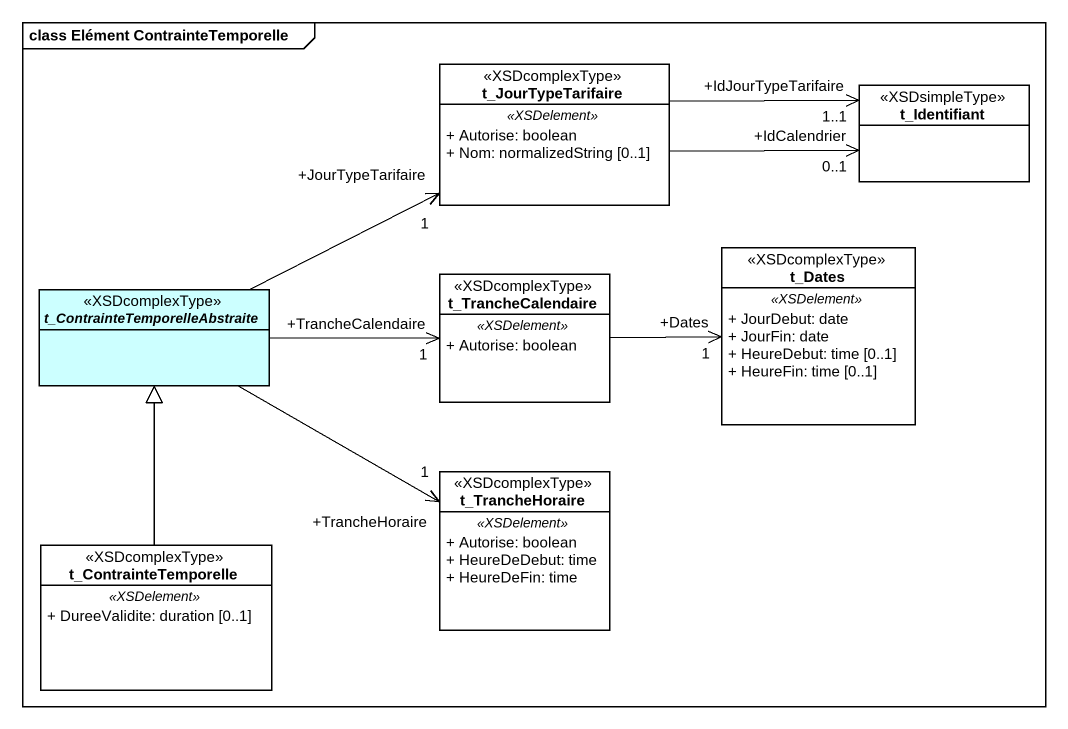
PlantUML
@startuml
mainframe class Elément ContrainteTemporelle
hide circle
hide empty members
skinparam classAttributeIconSize 0
class t_JourTypeTarifaire <<XSDcomplexType>> {
  .. <<XSDelement>> ..
  + Autorise: boolean
  + Nom: normalizedString [0..1]
}
class t_Identifiant <<XSDsimpleType>>
class t_Dates <<XSDcomplexType>> {
  .. <<XSDelement>> ..
  + JourDebut: date
  + JourFin: date
  + HeureDebut: time [0..1]
  + HeureFin: time [0..1]
}
abstract class "t_ContrainteTemporelleAbstraite" as t_ContrainteTemporelleAbstra <<XSDcomplexType>> #CCFFFF
class t_TrancheCalendaire <<XSDcomplexType>> {
  .. <<XSDelement>> ..
  + Autorise: boolean
}
class t_TrancheHoraire <<XSDcomplexType>> {
  .. <<XSDelement>> ..
  + Autorise: boolean
  + HeureDeDebut: time
  + HeureDeFin: time
}
class t_ContrainteTemporelle <<XSDcomplexType>> {
  .. <<XSDelement>> ..
  + DureeValidite: duration [0..1]
}
t_JourTypeTarifaire -right-> "+IdJourTypeTarifaire\n1..1" t_Identifiant
t_JourTypeTarifaire -right-> "+IdCalendrier\n0..1" t_Identifiant
t_ContrainteTemporelleAbstra -right-> "+JourTypeTarifaire\n1" t_JourTypeTarifaire
t_ContrainteTemporelleAbstra -right-> "+TrancheCalendaire\n1" t_TrancheCalendaire
t_ContrainteTemporelleAbstra -right-> "+TrancheHoraire\n1" t_TrancheHoraire
t_TrancheCalendaire -right-> "+Dates\n1" t_Dates
t_ContrainteTemporelle -up-|> t_ContrainteTemporelleAbstra
@enduml
